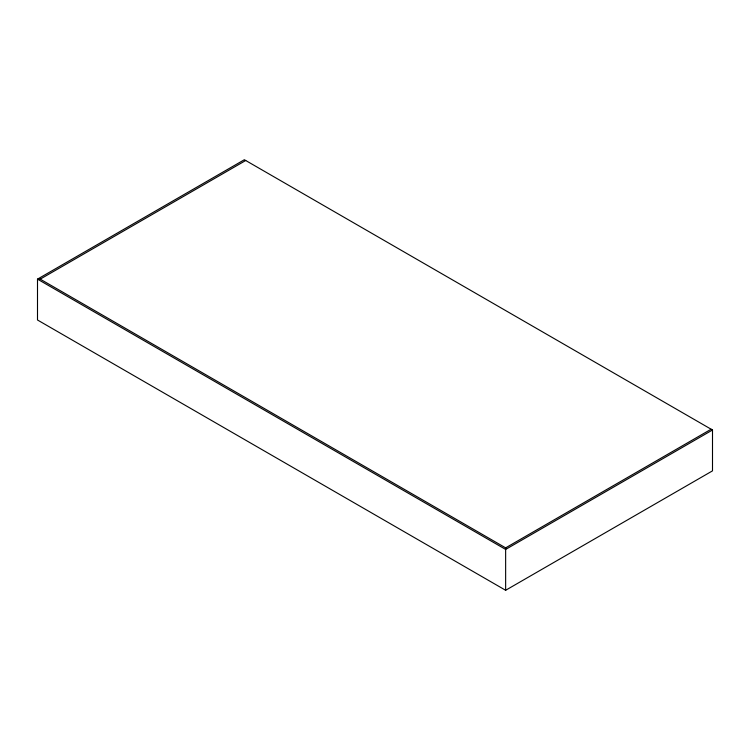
<?xml version="1.0" encoding="UTF-8"?>
<svg xmlns="http://www.w3.org/2000/svg" width="750" height="750" viewBox="0 0 750 750"><rect width="100%" height="100%" fill="white"/><g stroke="black" fill="none" stroke-linecap="round" stroke-linejoin="round"><path stroke-width="1.12" d="M712.5 430.003L505.641 549.422L37.5 279.141L244.359 159.722L712.5 430.003L712.5 470.859L505.641 590.278L37.5 319.997L37.5 279.141L40.219 279.141L245.719 160.5M40.219 279.141L505.641 547.856L711.141 429.216M505.641 547.856L505.641 590.278"/></g></svg>
